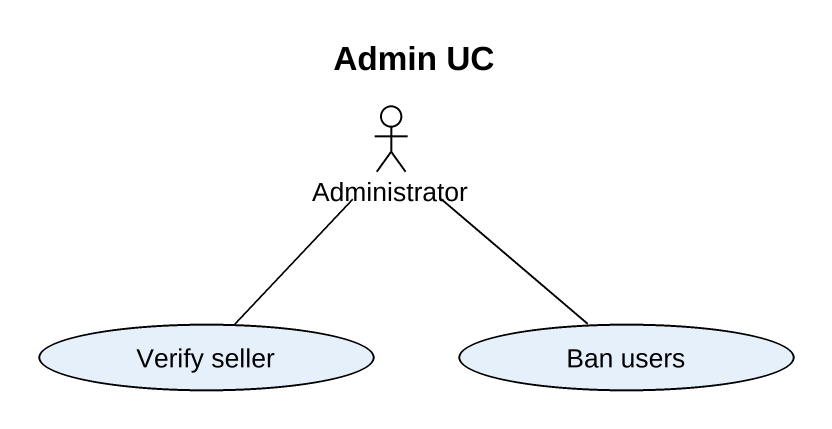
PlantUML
@startuml
title Admin UC
actor Administrator
usecase "Verify seller" as Verify_seller
usecase "Ban users" as Ban_users
Verify_seller -up- Administrator
Ban_users -up- Administrator
@enduml
